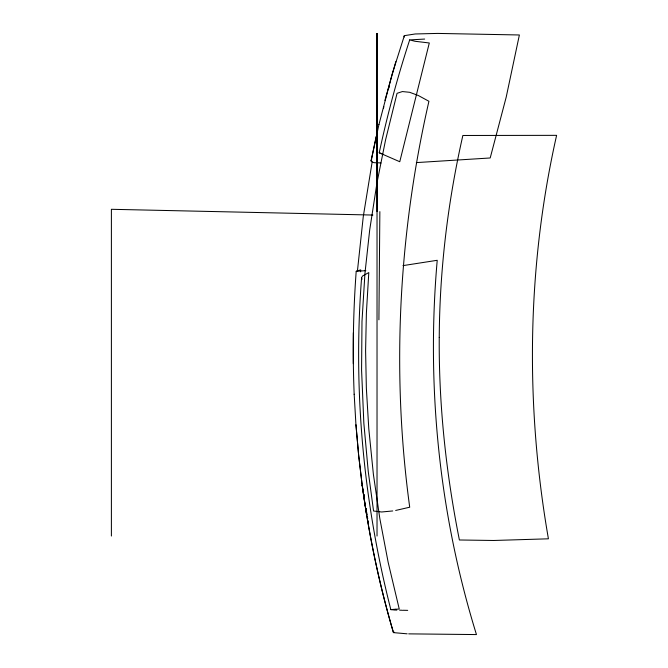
<?xml version="1.0" encoding="UTF-8"?>
<svg xmlns="http://www.w3.org/2000/svg" width="668" height="668" viewBox="0 0 668 668"><rect width="100%" height="100%" fill="white"/><g stroke="black" fill="none" stroke-linecap="round" stroke-linejoin="round"><path stroke-width="1" d="M360.561 271.818L360.703 269.872L356.203 271.241C353.18 312.223 352.495 353.364 354.174 394.421M353.297 363.651L353.339 332.748M362.031 279.274L361.613 277.629L362.599 275.984L368.794 272.561L366.39 313.008L365.596 350.591L366.356 388.158L368.794 428.873L373.395 474.372L379.833 518.602L388.183 562.439L399.247 609.049L395.79 609.208M378.915 319.805L379.858 211.631M361.572 278.055C352.988 389.202 363.317 501.626 390.83 609.617M357.422 271.099L363.258 216.674L372.168 161.881M394.487 632.245L393.477 632.588C379.19 584.35 368.986 534.968 362.215 485.135L362.198 485.31C368.97 535.101 379.232 584.416 393.444 632.621L407.163 633.823M380.944 163.05C378.263 162.274 371.842 163.936 371.183 160.545L376.193 136.514M371.032 161.188L378.931 124.549M378.931 124.59L392.016 74.566L404.357 35.654L415.229 33.968L437.615 33.417L519.378 34.978L506.219 97.069L490.203 157.974L416.339 162.6M383.482 108.233L383.858 106.73M384.91 100.417L395.832 61.64M388.776 88.226L389.219 86.631M409.693 39.888C397.569 76.945 387.373 114.629 379.224 152.763L399.765 161.731L429.299 42.986L415.028 41.274L409.668 39.913L424.664 39.061M403.915 36.114L404.424 36.99M371.183 160.545L371.775 159.919M395.656 510.452L409.709 507.212C391.289 372.193 398.571 234.042 428.923 101.277L418.235 95.466L409.643 92.293L402.403 91.558L397.051 93.32L385.578 139.854L377.019 182.589L369.688 230.009L364.945 273.387L361.989 321.442L361.58 370.055L363.843 423.186L368.252 471.525L373.562 511.012L381.628 511.989L392.726 510.953M402.963 265.622L437.223 260.295C426.201 385.987 439.126 513.984 476.459 634.575L408.691 633.865M365.805 270.649L356.253 271.3M395.514 609.216L390.838 609.608L394.579 610.001M402.988 610.268L407.705 610.36M372.894 215.054L111.389 209.293L111.389 536.037M402.27 610.251L399.639 610.185M396.859 610.093L395.214 610.026M379.249 152.763L383.148 154.308M368.043 520.848L368.435 523.328M367.4 516.723L367.717 518.785M366.774 512.598L367.083 514.661M366.156 508.473L366.465 510.536M362.215 485.135L366.649 515.187M364.177 494.412L364.402 496.065M355.96 424.731L358.641 455.033L362.198 485.31L358.632 455.242L355.952 424.957L354.174 394.229M377.028 211.606L376.911 33.592L376.961 45.19M376.911 33.592L376.927 34.319M376.944 36.373L376.977 51.712M376.977 50.977L376.994 69.096M377.011 106.053L377.028 135.854M377.028 33.592L377.028 536.037M439.243 337.398C438.726 405.401 446.124 473.328 459.392 539.986L493.619 540.479L548.42 538.809C525.207 405.484 526.726 267.501 556.611 135.345L462.857 135.479C447.844 201.694 439.661 269.496 439.243 337.398"/></g></svg>
